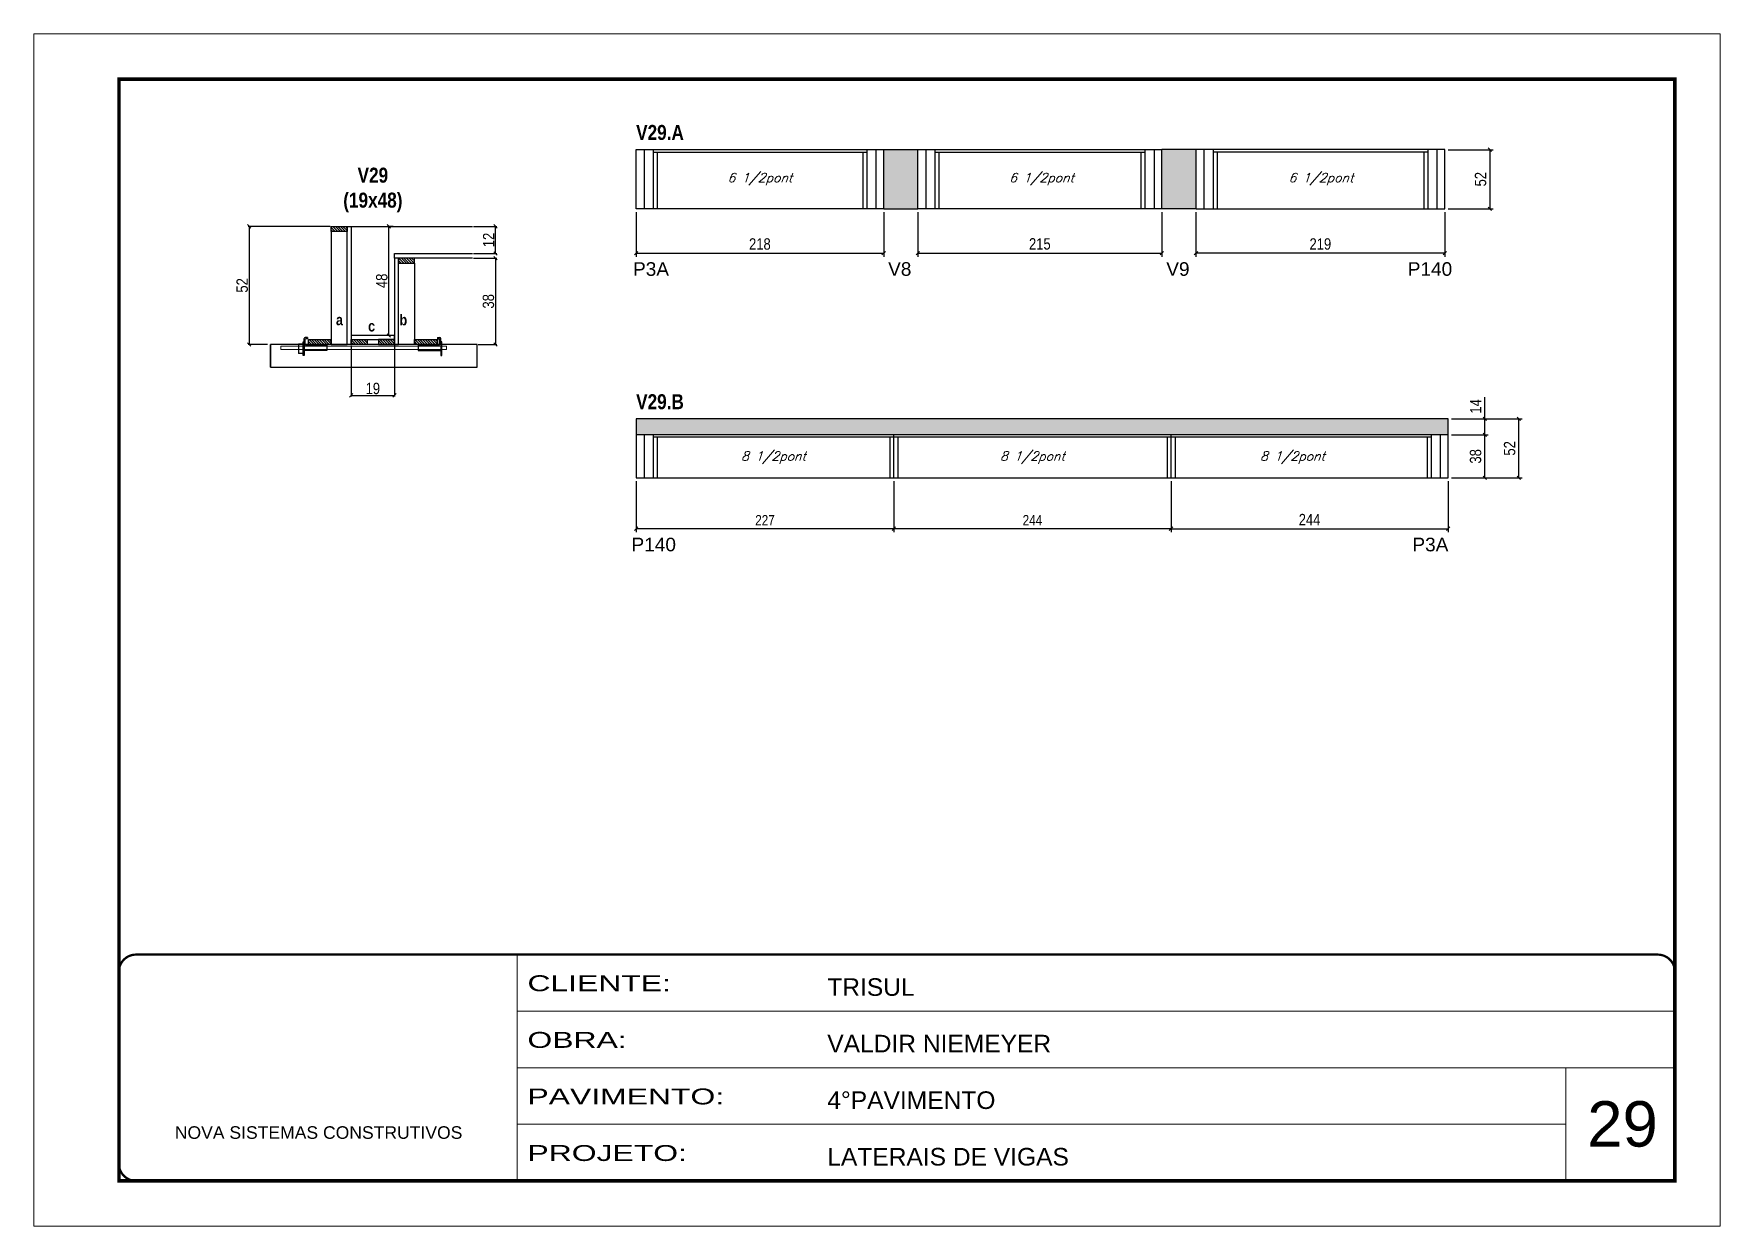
# Model space of a CAD drawing. Extents: x 3330 to 22105, y 1197 to 30204.
# Drawn here: x 3330 to 4815, y 20723 to 21773 of the extents above; entities that cross this region are included whole.
import ezdxf

# ---------------------------------------------------------------- set-up
doc = ezdxf.new("R2010")
doc.units = 0
doc.linetypes.add('CONTINUO', pattern=[0])
doc.linetypes.add('DASHED', pattern=[0.75, 0.5, -0.25])
for name, color, linetype in [('5', 5, 'Continuous'), ('barrote', 251, 'Continuous'), ('COTA', 241, 'Continuous'), ('detalhes', 4, 'Continuous'), ('NOMENCLATURA', 7, 'Continuous'), ('Painéis', 200, 'Continuous'), ('presilha', 1, 'Continuous'), ('SARR_2.2x10', 60, 'Continuous'), ('SARR_2.2x7', 40, 'Continuous'), ('SARR_3.5x7', 81, 'Continuous'), ('texto', 7, 'Continuous')]:
    doc.layers.add(name, color=color, linetype=linetype)
for name, color, linetype, lineweight in [('CARIMBO', 255, 'Continuous', 9), ('CONCRETO', 251, 'Continuous', 25), ('Folhas', 255, 'Continuous', 9), ('SARRAFO DE PRESSAO', 251, 'DASHED', 9), ('SCO-___-LAJ', 2, 'Continuous', 0)]:
    doc.layers.add(name, color=color, linetype=linetype, lineweight=lineweight)
doc.styles.add('ARIAL', font='arial.ttf')
doc.styles.add('COTA TECNICA', font='techl___.ttf', dxfattribs={"height": 10})
doc.styles.add('COTA TECNICA 2X', font='techl___.ttf', dxfattribs={"height": 10})
doc.styles.add('COTA TECNICA-50', font='techl___.ttf', dxfattribs={"height": 9})
doc.styles.add('Romans', font='romans.shx')
doc.styles.get("Standard").update_dxf_attribs({"font": 'arial.ttf'})
doc.styles.add('TECNICA', font='techb___.ttf', dxfattribs={"height": 10})
doc.styles.add('Tecnologia', font='')
doc.styles.get('Tecnologia').set_extended_font_data('Forgotten Futurist')
doc.dimstyles.new('COTA PAINEL-50', dxfattribs={"dimtxt": 9, "dimasz": 3, "dimexe": 3, "dimexo": 3, "dimgap": 3, "dimtad": 1, "dimdec": 1, "dimzin": 12, "dimdsep": 46, "dimtxsty": 'COTA TECNICA-50', "dimblk1": 'OBLIQUE', "dimblk2": 'OBLIQUE', "dimsah": 1, "dimcen": 0.9, "dimclrd": 4, "dimclre": 4, "dimclrt": 240, "dimadec": 1, "dimazin": 3, "dimtfac": 1, "dimtdec": 1, "dimtmove": 0, "dimatfit": 3, "dimfxl": 1, "dimtolj": 1, "dimtzin": 12, "dimarcsym": 0})
doc.dimstyles.new('PAINEL', dxfattribs={"dimtxt": 10, "dimasz": 3, "dimexe": 3, "dimexo": 3, "dimgap": 3, "dimtad": 1, "dimdec": 1, "dimzin": 12, "dimdsep": 46, "dimtxsty": 'COTA TECNICA', "dimblk1": 'OBLIQUE', "dimblk2": 'OBLIQUE', "dimsah": 1, "dimcen": 0.9, "dimclrd": 4, "dimclre": 4, "dimclrt": 240, "dimadec": 1, "dimazin": 3, "dimtfac": 1, "dimtdec": 1, "dimtmove": 0, "dimatfit": 3, "dimfxl": 1, "dimtolj": 1, "dimtzin": 12, "dimarcsym": 0})
doc.dimstyles.new('SECAO', dxfattribs={"dimscale": 0.333333, "dimtxt": 5, "dimasz": 9, "dimexe": 3, "dimexo": 3, "dimgap": 3, "dimtad": 1, "dimdec": 1, "dimlfac": 0.5, "dimzin": 12, "dimdsep": 46, "dimtxsty": 'COTA TECNICA 2X', "dimblk1": 'OBLIQUE', "dimblk2": 'OBLIQUE', "dimsah": 1, "dimcen": 0.9, "dimclrd": 4, "dimclre": 4, "dimclrt": 240, "dimadec": 1, "dimazin": 3, "dimtfac": 1, "dimtdec": 1, "dimtmove": 0, "dimatfit": 3, "dimfxl": 1, "dimtolj": 1, "dimtzin": 12, "dimarcsym": 0})

# ---------------------------------------------------------------- blocks, each defined once
blk = doc.blocks.new('9999999999')
at = {"color": 30, "linetype": 'CONTINUO'}
for p, q in [((98564.6, 34230.2), (98564.6, 34429.4)), ((98564.6, 34379.6), (99584, 34379.6)), ((98564.6, 34329.8), (99488, 34329.8)), ((99584, 34329.8), (99488, 34329.8)), ((99488, 34329.8), (99488, 34230.2)), ((98564.6, 34280), (99488, 34280))]:
    blk.add_line(p, q, dxfattribs=at)
at = {"color": 30, "linetype": 'CONTINUO', "const_width": 2}
blk.add_lwpolyline([(99584, 34230.2), (99584, 34414.4, 0.414214), (99569, 34429.4), (98229, 34429.4, 0.414214), (98214, 34414.4), (98214, 34245.2, 0.414214), (98229, 34230.2), (99584, 34230.2)], format="xyb", dxfattribs=at)
at = {"layer": 'Folhas'}
blk.add_lwpolyline([(98139, 34190.2), (99624, 34190.2), (99624, 35240.2), (98139, 35240.2)], close=True, dxfattribs=at)
at = {"layer": 'Folhas', "color": 30, "const_width": 3}
blk.add_lwpolyline([(98214, 34230.2), (99584, 34230.2), (99584, 35200.2), (98214, 35200.2)], close=True, dxfattribs=at)
at = {"color": 7, "linetype": 'Continuous', "ltscale": 5, "style": 'ARIAL'}
for s, height, p in [('TRISUL', 15.48, (98837.7, 34393.1)), ('VALDIR NIEMEYER', 15.483, (98837.7, 34343.3)), ('4°PAVIMENTO', 15.483, (98837.7, 34293.5)), ('NOVA SISTEMAS CONSTRUTIVOS', 11.059, (98263.2, 34267.2)), ('LATERAIS DE VIGAS', 15.483, (98837.7, 34243.7))]:
    blk.add_text(s, height=height, dxfattribs=at).set_placement(p)
at = {"layer": 'Folhas', "color": 7, "style": 'Tecnologia', "width": 1.5}
for s, p in [('CLIENTE:', (98573.7, 34397.2)), ('OBRA:', (98573.7, 34347.3)), ('PAVIMENTO:', (98573.7, 34297.5)), ('PROJETO:', (98573.7, 34247.7))]:
    blk.add_text(s, height=14, dxfattribs=at).set_placement(p)
blk = doc.blocks.new('PRESILHA METÁLICA 1')
at = {"layer": 'presilha'}
for p, q in [((0, 13), (6, 13)), ((0, 13), (0, 0)), ((6, 0), (0, 0)), ((6, 15.5), (7.5, 15.5)), ((6, -2.5), (6, 15.5)), ((6, 13), (6, 0)), ((7.5, 10.6), (7.5, 19.9)), ((7.5, 15.5), (7.5, -2.5)), ((37.5, 4.1), (7.5, 4.1)), ((12, 21), (8.6, 21)), ((9, 11.6), (9, 18.9)), ((12, 19.5), (9.6, 19.5)), ((37.5, 11), (9.6, 11)), ((12, 21), (12, 19.5)), ((37.5, 11), (37.5, 4.1)), ((7.5, -2.5), (6, -2.5))]:
    blk.add_line(p, q, dxfattribs=at)
for centre, radius, start, end in [((8.6, 19.9), 1.14, 90, 180), ((9.6, 18.9), 0.57, 90, 180), ((9.6, 11.6), 0.57, 180, 270)]:
    blk.add_arc(centre, radius, start, end, dxfattribs=at)
blk = doc.blocks.new('PRESILHA METÁLICA 2')
at = {"layer": 'presilha'}
for p, q in [((-5.2, 23.5), (-5.2, 22)), ((-5.2, 23.5), (-1.9, 23.5)), ((-0.8, 14.6), (-0.8, 22.4)), ((-30.8, 13.5), (-30.8, 6.6)), ((-30.8, 13.5), (-2.8, 13.5)), ((-30.8, 6.6), (-0.8, 6.6)), ((-5.2, 22), (-2.8, 22)), ((-2.2, 14.1), (-2.2, 21.4)), ((0.8, 18), (-0.8, 18)), ((-0.8, 18), (-0.8, 0)), ((-0.8, 0), (0.8, 0)), ((0.8, 0), (0.8, 18))]:
    blk.add_line(p, q, dxfattribs=at)
for centre, radius, start, end in [((-1.9, 22.4), 1.14, 0, 90), ((-2.8, 21.4), 0.57, 0, 90), ((-2.8, 14.1), 0.57, 270, 0)]:
    blk.add_arc(centre, radius, start, end, dxfattribs=at)
blk = doc.blocks.new('_Oblique')
at = {"color": 0, "linetype": 'ByBlock', "lineweight": -2}
blk.add_line((-0.5, -0.5), (0.5, 0.5), dxfattribs=at)
blk = doc.blocks.new('*D1706')
at = {"layer": 'COTA', "color": 4, "lineweight": -2, "transparency": 16777216}
for p, q in [((3717, 21575.5), (3737.4, 21575.5)), ((3736.4, 21575.5), (3736.4, 21499.5)), ((3721.1, 21499.5), (3737.4, 21499.5))]:
    blk.add_line(p, q, dxfattribs=at)
at = {"layer": 'Defpoints', "color": 0, "transparency": 16777216}
for p in [(3716, 21575.5), (3720.1, 21499.5), (3736.4, 21499.5)]:
    blk.add_point(p, dxfattribs=at)
at = {"layer": 'COTA', "color": 4, "lineweight": -2, "transparency": 16777216, "xscale": 3, "yscale": 3, "zscale": 3}
for p, rotation in [((3736.4, 21575.5), 90), ((3736.4, 21499.5), 270)]:
    blk.add_blockref('_Oblique', p, dxfattribs=dict(at, rotation=rotation))
at = {"layer": 'COTA', "color": 240, "transparency": 16777216, "insert": (3730.1, 21537.5), "char_height": 10, "attachment_point": 5, "rotation": 90, "style": 'COTA TECNICA 2X'}
blk.add_mtext('\\A1;38', dxfattribs=at)
blk = doc.blocks.new('*D1707')
at = {"layer": 'COTA', "color": 4, "lineweight": -2, "transparency": 16777216}
for p, q in [((3717, 21603.5), (3737.4, 21603.5)), ((3736.4, 21579.5), (3736.4, 21603.5)), ((3717, 21579.5), (3737.4, 21579.5))]:
    blk.add_line(p, q, dxfattribs=at)
at = {"layer": 'Defpoints', "color": 0, "transparency": 16777216}
for p in [(3716, 21603.5), (3736.4, 21603.5), (3716, 21579.5)]:
    blk.add_point(p, dxfattribs=at)
at = {"layer": 'COTA', "color": 4, "lineweight": -2, "transparency": 16777216, "xscale": 3, "yscale": 3, "zscale": 3}
for p, rotation in [((3736.4, 21603.5), 90), ((3736.4, 21579.5), 270)]:
    blk.add_blockref('_Oblique', p, dxfattribs=dict(at, rotation=rotation))
at = {"layer": 'COTA', "color": 240, "transparency": 16777216, "insert": (3730.3, 21591.5), "char_height": 10, "attachment_point": 5, "rotation": 90, "style": 'COTA TECNICA 2X'}
blk.add_mtext('\\A1;12', dxfattribs=at)
blk = doc.blocks.new('*D1708')
at = {"layer": 'COTA', "color": 4, "lineweight": -2, "transparency": 16777216}
for p, q in [((3590.7, 21603.5), (3518.4, 21603.5)), ((3519.4, 21603.5), (3519.4, 21499.5)), ((3535.5, 21499.5), (3518.4, 21499.5))]:
    blk.add_line(p, q, dxfattribs=at)
at = {"layer": 'Defpoints', "color": 0, "transparency": 16777216}
for p in [(3591.7, 21603.5), (3519.4, 21499.5), (3536.5, 21499.5)]:
    blk.add_point(p, dxfattribs=at)
at = {"layer": 'COTA', "color": 4, "lineweight": -2, "transparency": 16777216, "xscale": 3, "yscale": 3, "zscale": 3}
for p, rotation in [((3519.4, 21603.5), 90), ((3519.4, 21499.5), 270)]:
    blk.add_blockref('_Oblique', p, dxfattribs=dict(at, rotation=rotation))
at = {"layer": 'COTA', "color": 240, "transparency": 16777216, "insert": (3513.3, 21551.5), "char_height": 10, "attachment_point": 5, "rotation": 90, "style": 'COTA TECNICA 2X'}
blk.add_mtext('\\A1;52', dxfattribs=at)
blk = doc.blocks.new('*D1709')
at = {"layer": 'COTA', "color": 4, "lineweight": -2, "transparency": 16777216}
for p, q in [((3646.3, 21603.5), (3641.3, 21603.5)), ((3642.3, 21507.5), (3642.3, 21603.5)), ((3646.3, 21507.5), (3641.3, 21507.5))]:
    blk.add_line(p, q, dxfattribs=at)
at = {"layer": 'Defpoints', "color": 0, "transparency": 16777216}
for p in [(3642.3, 21603.5), (3647.3, 21603.5), (3647.3, 21507.5)]:
    blk.add_point(p, dxfattribs=at)
at = {"layer": 'COTA', "color": 4, "lineweight": -2, "transparency": 16777216, "xscale": 3, "yscale": 3, "zscale": 3}
for p, rotation in [((3642.3, 21603.5), 90), ((3642.3, 21507.5), 270)]:
    blk.add_blockref('_Oblique', p, dxfattribs=dict(at, rotation=rotation))
at = {"layer": 'COTA', "color": 240, "transparency": 16777216, "insert": (3636.2, 21555.5), "char_height": 10, "attachment_point": 5, "rotation": 90, "style": 'COTA TECNICA 2X'}
blk.add_mtext('\\A1;48', dxfattribs=at)
blk = doc.blocks.new('*D1710')
at = {"layer": 'COTA', "color": 4, "lineweight": -2, "transparency": 16777216}
for p, q in [((3609.3, 21498.5), (3609.3, 21453.7)), ((3647.3, 21498.5), (3647.3, 21453.7)), ((3609.3, 21454.7), (3647.3, 21454.7))]:
    blk.add_line(p, q, dxfattribs=at)
at = {"layer": 'Defpoints', "color": 0, "transparency": 16777216}
for p in [(3609.3, 21499.5), (3647.3, 21499.5), (3647.3, 21454.7)]:
    blk.add_point(p, dxfattribs=at)
at = {"layer": 'COTA', "color": 4, "lineweight": -2, "transparency": 16777216, "xscale": 3, "yscale": 3, "zscale": 3, "rotation": 180}
blk.add_blockref('_Oblique', (3609.3, 21454.7), dxfattribs=at)
at = {"layer": 'COTA', "color": 4, "lineweight": -2, "transparency": 16777216, "xscale": 3, "yscale": 3, "zscale": 3}
blk.add_blockref('_Oblique', (3647.3, 21454.7), dxfattribs=at)
at = {"layer": 'COTA', "color": 240, "transparency": 16777216, "insert": (3628.3, 21460.7), "char_height": 10, "attachment_point": 5, "style": 'COTA TECNICA 2X'}
blk.add_mtext('\\A1;19', dxfattribs=at)
blk = doc.blocks.new('*D1711')
at = {"layer": 'COTA', "color": 4, "linetype": 'ByBlock', "lineweight": -2, "transparency": 16777216}
for p, q in [((3860.1, 21616), (3860.1, 21576.8)), ((4078.1, 21616), (4078.1, 21576.8)), ((3860.1, 21579.8), (4078.1, 21579.8))]:
    blk.add_line(p, q, dxfattribs=at)
at = {"layer": 'Defpoints', "color": 0, "linetype": 'ByBlock', "transparency": 16777216}
for p in [(3860.1, 21619), (4078.1, 21619), (4078.1, 21579.8)]:
    blk.add_point(p, dxfattribs=at)
at = {"layer": 'COTA', "color": 4, "linetype": 'ByBlock', "lineweight": -2, "transparency": 16777216, "xscale": 3, "yscale": 3, "zscale": 3, "rotation": 180}
blk.add_blockref('_Oblique', (3860.1, 21579.8), dxfattribs=at)
at = {"layer": 'COTA', "color": 4, "linetype": 'ByBlock', "lineweight": -2, "transparency": 16777216, "xscale": 3, "yscale": 3, "zscale": 3}
blk.add_blockref('_Oblique', (4078.1, 21579.8), dxfattribs=at)
at = {"layer": 'COTA', "color": 240, "linetype": 'ByBlock', "transparency": 16777216, "insert": (3969.1, 21587.9), "char_height": 10, "attachment_point": 5, "style": 'COTA TECNICA'}
blk.add_mtext('\\A1;218', dxfattribs=at)
blk = doc.blocks.new('*D1712')
at = {"layer": 'COTA', "color": 4, "linetype": 'ByBlock', "lineweight": -2, "transparency": 16777216}
for p, q in [((4108.1, 21616), (4108.1, 21576.8)), ((4323.1, 21616), (4323.1, 21576.8)), ((4108.1, 21579.8), (4323.1, 21579.8))]:
    blk.add_line(p, q, dxfattribs=at)
at = {"layer": 'Defpoints', "color": 0, "linetype": 'ByBlock', "transparency": 16777216}
for p in [(4108.1, 21619), (4323.1, 21619), (4323.1, 21579.8)]:
    blk.add_point(p, dxfattribs=at)
at = {"layer": 'COTA', "color": 4, "linetype": 'ByBlock', "lineweight": -2, "transparency": 16777216, "xscale": 3, "yscale": 3, "zscale": 3, "rotation": 180}
blk.add_blockref('_Oblique', (4108.1, 21579.8), dxfattribs=at)
at = {"layer": 'COTA', "color": 4, "linetype": 'ByBlock', "lineweight": -2, "transparency": 16777216, "xscale": 3, "yscale": 3, "zscale": 3}
blk.add_blockref('_Oblique', (4323.1, 21579.8), dxfattribs=at)
at = {"layer": 'COTA', "color": 240, "linetype": 'ByBlock', "transparency": 16777216, "insert": (4215.6, 21588), "char_height": 10, "attachment_point": 5, "style": 'COTA TECNICA'}
blk.add_mtext('\\A1;215', dxfattribs=at)
blk = doc.blocks.new('*D1713')
at = {"layer": 'COTA', "color": 4, "linetype": 'ByBlock', "lineweight": -2, "transparency": 16777216}
for p, q in [((4353.1, 21616), (4353.1, 21576.8)), ((4572.1, 21616), (4572.1, 21576.8)), ((4572.1, 21579.8), (4353.1, 21579.8))]:
    blk.add_line(p, q, dxfattribs=at)
at = {"layer": 'Defpoints', "color": 0, "linetype": 'ByBlock', "transparency": 16777216}
for p in [(4353.1, 21619), (4572.1, 21619), (4353.1, 21579.8)]:
    blk.add_point(p, dxfattribs=at)
at = {"layer": 'COTA', "color": 4, "linetype": 'ByBlock', "lineweight": -2, "transparency": 16777216, "xscale": 3, "yscale": 3, "zscale": 3, "rotation": 180}
blk.add_blockref('_Oblique', (4353.1, 21579.8), dxfattribs=at)
at = {"layer": 'COTA', "color": 4, "linetype": 'ByBlock', "lineweight": -2, "transparency": 16777216, "xscale": 3, "yscale": 3, "zscale": 3}
blk.add_blockref('_Oblique', (4572.1, 21579.8), dxfattribs=at)
at = {"layer": 'COTA', "color": 240, "linetype": 'ByBlock', "transparency": 16777216, "insert": (4462.6, 21587.9), "char_height": 10, "attachment_point": 5, "style": 'COTA TECNICA'}
blk.add_mtext('\\A1;219', dxfattribs=at)
blk = doc.blocks.new('*D1714')
at = {"layer": 'COTA', "color": 4, "linetype": 'ByBlock', "lineweight": -2, "transparency": 16777216}
for p, q in [((4575.1, 21671), (4614.8, 21671)), ((4611.8, 21671), (4611.8, 21619)), ((4575.1, 21619), (4614.8, 21619))]:
    blk.add_line(p, q, dxfattribs=at)
at = {"layer": 'Defpoints', "color": 0, "linetype": 'ByBlock', "transparency": 16777216}
for p in [(4572.1, 21671), (4572.1, 21619), (4611.8, 21619)]:
    blk.add_point(p, dxfattribs=at)
at = {"layer": 'COTA', "color": 4, "linetype": 'ByBlock', "lineweight": -2, "transparency": 16777216, "xscale": 3, "yscale": 3, "zscale": 3}
for p, rotation in [((4611.8, 21671), 90), ((4611.8, 21619), 270)]:
    blk.add_blockref('_Oblique', p, dxfattribs=dict(at, rotation=rotation))
at = {"layer": 'COTA', "color": 240, "linetype": 'ByBlock', "transparency": 16777216, "insert": (4603.7, 21645), "char_height": 10, "attachment_point": 5, "rotation": 90, "style": 'COTA TECNICA'}
blk.add_mtext('\\A1;52', dxfattribs=at)
blk = doc.blocks.new('*D1715')
at = {"layer": 'COTA', "color": 4, "linetype": 'ByBlock', "lineweight": -2, "transparency": 16777216}
for p, q in [((4087.1, 21379), (4087.1, 21334.3)), ((4331.1, 21379), (4331.1, 21334.3)), ((4331.1, 21337.3), (4087.1, 21337.3))]:
    blk.add_line(p, q, dxfattribs=at)
at = {"layer": 'Defpoints', "color": 0, "linetype": 'ByBlock', "transparency": 16777216}
for p in [(4087.1, 21382), (4331.1, 21382), (4087.1, 21337.3)]:
    blk.add_point(p, dxfattribs=at)
at = {"layer": 'COTA', "color": 4, "linetype": 'ByBlock', "lineweight": -2, "transparency": 16777216, "xscale": 3, "yscale": 3, "zscale": 3, "rotation": 180}
blk.add_blockref('_Oblique', (4087.1, 21337.3), dxfattribs=at)
at = {"layer": 'COTA', "color": 4, "linetype": 'ByBlock', "lineweight": -2, "transparency": 16777216, "xscale": 3, "yscale": 3, "zscale": 3}
blk.add_blockref('_Oblique', (4331.1, 21337.3), dxfattribs=at)
at = {"layer": 'COTA', "color": 240, "linetype": 'ByBlock', "transparency": 16777216, "insert": (4209.1, 21344.8), "char_height": 9, "attachment_point": 5, "style": 'COTA TECNICA-50'}
blk.add_mtext('\\A1;244', dxfattribs=at)
blk = doc.blocks.new('*D1716')
at = {"layer": 'COTA', "color": 4, "linetype": 'ByBlock', "lineweight": -2, "transparency": 16777216}
for p, q in [((3860.1, 21379), (3860.1, 21334.3)), ((4087.1, 21379), (4087.1, 21334.3)), ((4087.1, 21337.3), (3860.1, 21337.3))]:
    blk.add_line(p, q, dxfattribs=at)
at = {"layer": 'Defpoints', "color": 0, "linetype": 'ByBlock', "transparency": 16777216}
for p in [(3860.1, 21382), (4087.1, 21382), (3860.1, 21337.3)]:
    blk.add_point(p, dxfattribs=at)
at = {"layer": 'COTA', "color": 4, "linetype": 'ByBlock', "lineweight": -2, "transparency": 16777216, "xscale": 3, "yscale": 3, "zscale": 3, "rotation": 180}
blk.add_blockref('_Oblique', (3860.1, 21337.3), dxfattribs=at)
at = {"layer": 'COTA', "color": 4, "linetype": 'ByBlock', "lineweight": -2, "transparency": 16777216, "xscale": 3, "yscale": 3, "zscale": 3}
blk.add_blockref('_Oblique', (4087.1, 21337.3), dxfattribs=at)
at = {"layer": 'COTA', "color": 240, "linetype": 'ByBlock', "transparency": 16777216, "insert": (3973.6, 21344.8), "char_height": 9, "attachment_point": 5, "style": 'COTA TECNICA-50'}
blk.add_mtext('\\A1;227', dxfattribs=at)
blk = doc.blocks.new('*D1717')
at = {"layer": 'COTA', "color": 4, "linetype": 'ByBlock', "lineweight": -2, "transparency": 16777216}
for p, q in [((4331.1, 21379), (4331.1, 21334.3)), ((4575.1, 21379), (4575.1, 21334.3)), ((4331.1, 21337.3), (4575.1, 21337.3))]:
    blk.add_line(p, q, dxfattribs=at)
at = {"layer": 'Defpoints', "color": 0, "linetype": 'ByBlock', "transparency": 16777216}
for p in [(4331.1, 21382), (4575.1, 21382), (4575.1, 21337.3)]:
    blk.add_point(p, dxfattribs=at)
at = {"layer": 'COTA', "color": 4, "linetype": 'ByBlock', "lineweight": -2, "transparency": 16777216, "xscale": 3, "yscale": 3, "zscale": 3, "rotation": 180}
blk.add_blockref('_Oblique', (4331.1, 21337.3), dxfattribs=at)
at = {"layer": 'COTA', "color": 4, "linetype": 'ByBlock', "lineweight": -2, "transparency": 16777216, "xscale": 3, "yscale": 3, "zscale": 3}
blk.add_blockref('_Oblique', (4575.1, 21337.3), dxfattribs=at)
at = {"layer": 'COTA', "color": 240, "linetype": 'ByBlock', "transparency": 16777216, "insert": (4453.1, 21345.3), "char_height": 10, "attachment_point": 5, "style": 'COTA TECNICA'}
blk.add_mtext('\\A1;244', dxfattribs=at)
blk = doc.blocks.new('*D1718')
at = {"layer": 'COTA', "color": 4, "linetype": 'ByBlock', "lineweight": -2, "transparency": 16777216}
for p, q in [((4578.1, 21420), (4610.5, 21420)), ((4607.5, 21382), (4607.5, 21420)), ((4578.1, 21382), (4610.5, 21382))]:
    blk.add_line(p, q, dxfattribs=at)
at = {"layer": 'Defpoints', "color": 0, "linetype": 'ByBlock', "transparency": 16777216}
for p in [(4575.1, 21420), (4607.5, 21420), (4575.1, 21382)]:
    blk.add_point(p, dxfattribs=at)
at = {"layer": 'COTA', "color": 4, "linetype": 'ByBlock', "lineweight": -2, "transparency": 16777216, "xscale": 3, "yscale": 3, "zscale": 3}
for p, rotation in [((4607.5, 21420), 90), ((4607.5, 21382), 270)]:
    blk.add_blockref('_Oblique', p, dxfattribs=dict(at, rotation=rotation))
at = {"layer": 'COTA', "color": 240, "linetype": 'ByBlock', "transparency": 16777216, "insert": (4599.3, 21401), "char_height": 10, "attachment_point": 5, "rotation": 90, "style": 'COTA TECNICA'}
blk.add_mtext('\\A1;38', dxfattribs=at)
blk = doc.blocks.new('*D1719')
at = {"layer": 'COTA', "color": 4, "linetype": 'ByBlock', "lineweight": -2, "transparency": 16777216}
for p, q in [((4607.5, 21434), (4607.5, 21453.1)), ((4578.1, 21434), (4610.5, 21434)), ((4607.5, 21420), (4607.5, 21434)), ((4578.1, 21420), (4610.5, 21420))]:
    blk.add_line(p, q, dxfattribs=at)
at = {"layer": 'Defpoints', "color": 0, "linetype": 'ByBlock', "transparency": 16777216}
for p in [(4575.1, 21434), (4607.5, 21434), (4575.1, 21420)]:
    blk.add_point(p, dxfattribs=at)
at = {"layer": 'COTA', "color": 4, "linetype": 'ByBlock', "lineweight": -2, "transparency": 16777216, "xscale": 3, "yscale": 3, "zscale": 3}
for p, rotation in [((4607.5, 21434), 90), ((4607.5, 21420), 270)]:
    blk.add_blockref('_Oblique', p, dxfattribs=dict(at, rotation=rotation))
at = {"layer": 'COTA', "color": 240, "linetype": 'ByBlock', "transparency": 16777216, "insert": (4599.4, 21445), "char_height": 10, "attachment_point": 5, "rotation": 90, "style": 'COTA TECNICA'}
blk.add_mtext('\\A1;14', dxfattribs=at)
blk = doc.blocks.new('*D1720')
at = {"layer": 'COTA', "color": 4, "linetype": 'ByBlock', "lineweight": -2, "transparency": 16777216}
for p, q in [((4578.1, 21434), (4640.4, 21434)), ((4637.4, 21382), (4637.4, 21434)), ((4578.1, 21382), (4640.4, 21382))]:
    blk.add_line(p, q, dxfattribs=at)
at = {"layer": 'Defpoints', "color": 0, "linetype": 'ByBlock', "transparency": 16777216}
for p in [(4575.1, 21434), (4637.4, 21434), (4575.1, 21382)]:
    blk.add_point(p, dxfattribs=at)
at = {"layer": 'COTA', "color": 4, "linetype": 'ByBlock', "lineweight": -2, "transparency": 16777216, "xscale": 3, "yscale": 3, "zscale": 3}
for p, rotation in [((4637.4, 21434), 90), ((4637.4, 21382), 270)]:
    blk.add_blockref('_Oblique', p, dxfattribs=dict(at, rotation=rotation))
at = {"layer": 'COTA', "color": 240, "linetype": 'ByBlock', "transparency": 16777216, "insert": (4629.3, 21408), "char_height": 10, "attachment_point": 5, "rotation": 90, "style": 'COTA TECNICA'}
blk.add_mtext('\\A1;52', dxfattribs=at)

msp = doc.modelspace()

# ---------------------------------------------------------------- hatches: boundary and pattern name
at = {"layer": 'COTA', "linetype": 'ByBlock'}
h = msp.add_hatch(dxfattribs=at)
h.set_pattern_fill('AR-CONC', color=256, scale=0.03)
h.set_pattern_definition([(50, (-130459.7733, -6541.5793), (5.46554007, -0.47817257), [0.5715, -6.2865]), (355, (-130459.773, -6541.5793), (-1.05730264, 5.73170536), [0.4572, -5.02921753]), (100.4514447, (-130459.318, -6541.619), (4.40823741, 5.25353256), [0.48570026, -5.34270734]), (46.1842, (-130459.773, -6540.055), (8.13237123, -1.26126984), [0.85725, -9.42975]), (96.6355576, (-130459.0956, -6540.1604), (7.122124, 7.42278374), [0.7285507, -8.01406824]), (351.184151, (-130459.773, -6540.055), (7.122124, 7.42278374), [0.685799, -7.54379196]), (21, (-130459.0113, -6540.4363), (4.54843174, -3.06795595), [0.5715, -6.2865]), (326, (-130459.011, -6540.4363), (1.85406085, 5.52563898), [0.4572, -5.0292]), (71.451445, (-130458.632, -6540.692), (6.40249258, 2.45768307), [0.48570026, -5.34269813]), (37.5, (-130459.7733, -6541.5793), (0.092658098, 2.536651166), [0, -4.96824, 0, -5.1054, 0, -5.04825]), (7.5, (-130459.7733, -6541.5793), (2.004589875, 3.005417245), [0, -2.91084, 0, -4.85394, 0, -1.92405]), (327.5, (-130461.4725, -6541.5793), (4.067717855, -0.17186232), [0, -1.905, 0, -5.9436, 0, -7.8867]), (317.5, (-130462.2345, -6541.5793), (4.44387544, 0.76279473), [0, -2.4765, 0, -3.94716, 0, -5.6007])])
h.paths.add_polyline_path([(4078.14, 21619.05), (4108.14, 21619.05), (4108.14, 21671.05), (4078.14, 21671.05)])
h.paths.add_polyline_path([(4323.14, 21619.05), (4353.14, 21619.05), (4353.14, 21671.05), (4323.14, 21671.05)])
h = msp.add_hatch(dxfattribs=at)
h.set_pattern_fill('AR-CONC', color=256, scale=0.03)
h.set_pattern_definition([(50, (-130459.7733, -6534.125), (5.46554007, -0.47817257), [0.5715, -6.2865]), (355, (-130459.773, -6534.125), (-1.05730264, 5.73170536), [0.4572, -5.02921753]), (100.4514447, (-130459.318, -6534.165), (4.40823741, 5.25353256), [0.48570026, -5.34270734]), (46.1842, (-130459.773, -6532.601), (8.13237123, -1.26126984), [0.85725, -9.42975]), (96.6355576, (-130459.0956, -6532.706), (7.122124, 7.42278374), [0.7285507, -8.01406824]), (351.184151, (-130459.773, -6532.601), (7.122124, 7.42278374), [0.685799, -7.54379196]), (21, (-130459.0113, -6532.982), (4.54843174, -3.06795595), [0.5715, -6.2865]), (326, (-130459.011, -6532.982), (1.85406085, 5.52563898), [0.4572, -5.0292]), (71.451445, (-130458.632, -6533.2376), (6.40249258, 2.45768307), [0.48570026, -5.34269813]), (37.5, (-130459.7733, -6534.125), (0.092658098, 2.536651166), [0, -4.96824, 0, -5.1054, 0, -5.04825]), (7.5, (-130459.7733, -6534.125), (2.004589875, 3.005417245), [0, -2.91084, 0, -4.85394, 0, -1.92405]), (327.5, (-130461.4725, -6534.125), (4.067717855, -0.17186232), [0, -1.905, 0, -5.9436, 0, -7.8867]), (317.5, (-130462.2345, -6534.125), (4.44387544, 0.76279473), [0, -2.4765, 0, -3.94716, 0, -5.6007])])
h.paths.add_polyline_path([(4575.14, 21419.98), (4575.14, 21433.98), (3860.14, 21433.98), (3860.14, 21419.98)])
at = {"layer": 'SARR_2.2x10'}
h = msp.add_hatch(dxfattribs=at)
h.set_pattern_fill('ANSI31', color=256, scale=0.5, angle=90)
h.set_pattern_definition([(135, (36765.2698, -102012.693), (-1.122532015, -1.122532015), [])])
h.paths.add_polyline_path([(3571.73, 21503.88), (3571.73, 21499.48), (3591.73, 21499.48), (3591.73, 21503.88)])
h = msp.add_hatch(dxfattribs=at)
h.set_pattern_fill('ANSI31', color=256, scale=0.5, angle=90)
h.set_pattern_definition([(135, (36858.4698, -102012.693), (-1.122532015, -1.122532015), [])])
h.paths.add_polyline_path([(3664.93, 21503.88), (3664.93, 21499.48), (3684.93, 21499.48), (3684.93, 21503.88)])
at = {"layer": 'SARR_2.2x7'}
h = msp.add_hatch(dxfattribs=at)
h.set_pattern_fill('ANSI31', color=256, scale=0.5, angle=90)
h.set_pattern_definition([(135, (36759.2698, -101913.093), (-1.122532015, -1.122532015), [])])
h.paths.add_polyline_path([(3605.73, 21603.48), (3605.73, 21599.08), (3591.73, 21599.08), (3591.73, 21603.48)])
h = msp.add_hatch(dxfattribs=at)
h.set_pattern_fill('ANSI31', color=256, scale=0.5, angle=90)
h.set_pattern_definition([(135, (36779.2698, -101941.093), (-1.122532015, -1.122532015), [])])
h.paths.add_polyline_path([(3650.93, 21575.48), (3650.93, 21571.08), (3664.93, 21571.08), (3664.93, 21575.48)])
h = msp.add_hatch(dxfattribs=at)
h.set_pattern_fill('ANSI31', color=256, scale=0.5, angle=90)
h.set_pattern_definition([(135, (36844.8698, -102012.693), (-1.122532015, -1.122532015), [])])
h.paths.add_polyline_path([(3623.33, 21499.48), (3623.33, 21503.88), (3609.33, 21503.88), (3609.33, 21499.48)])
h = msp.add_hatch(dxfattribs=at)
h.set_pattern_fill('ANSI31', color=256, scale=0.5, angle=90)
h.set_pattern_definition([(135, (36782.8698, -102012.693), (-1.122532015, -1.122532015), [])])
h.paths.add_polyline_path([(3633.33, 21499.48), (3633.33, 21503.88), (3647.33, 21503.88), (3647.33, 21499.48)])

# ---------------------------------------------------------------- linework, layer by layer
at = {"layer": 'barrote'}
msp.add_lwpolyline([(3538.28, 21479.48), (3720.19, 21479.48), (3720.19, 21499.48), (3538.28, 21499.48)], close=True, dxfattribs=at)
at = {"layer": 'CONCRETO', "linetype": 'Continuous'}
msp.add_line((3609.33, 21603.48), (3716.03, 21603.48), dxfattribs=at)
at = {"layer": 'COTA', "linetype": 'ByBlock'}
for p, q in [((4078.14, 21671.05), (4108.14, 21671.05)), ((4353.14, 21671.05), (4323.14, 21671.05)), ((4078.14, 21619.05), (4108.14, 21619.05)), ((4353.14, 21619.05), (4323.14, 21619.05)), ((4575.14, 21433.98), (3860.14, 21433.98)), ((3860.14, 21433.98), (3860.14, 21419.98)), ((4575.14, 21419.98), (4575.14, 21433.98))]:
    msp.add_line(p, q, dxfattribs=at)
at = {"layer": 'detalhes', "color": 250}
msp.add_line((3538.28, 21479.48), (3538.28, 21499.48), dxfattribs=at)
at = {"layer": 'Painéis', "linetype": 'Continuous'}
for p, q in [((3860.14, 21619.05), (3860.14, 21671.05)), ((3860.14, 21671.05), (4078.14, 21671.05)), ((4078.14, 21619.05), (4078.14, 21671.05)), ((4108.14, 21619.05), (4108.14, 21671.05)), ((4108.14, 21671.05), (4323.14, 21671.05)), ((4323.14, 21619.05), (4323.14, 21671.05)), ((4572.14, 21671.05), (4353.14, 21671.05)), ((4353.14, 21619.05), (4353.14, 21671.05)), ((4572.14, 21619.05), (4572.14, 21671.05)), ((4078.14, 21619.05), (3860.14, 21619.05)), ((4323.14, 21619.05), (4108.14, 21619.05)), ((4353.14, 21619.05), (4572.14, 21619.05)), ((3860.14, 21419.98), (3860.14, 21381.98)), ((4575.14, 21419.98), (3860.14, 21419.98)), ((4087.14, 21381.98), (4087.14, 21419.98)), ((4331.14, 21381.98), (4331.14, 21419.98)), ((4575.14, 21381.98), (4575.14, 21419.98)), ((3860.14, 21381.98), (4575.14, 21381.98))]:
    msp.add_line(p, q, dxfattribs=at)
for points in [[(3605.73, 21499.48), (3605.73, 21603.48), (3609.33, 21603.48), (3609.33, 21499.48)], [(3650.93, 21499.48), (3650.93, 21575.48), (3647.33, 21575.48), (3647.33, 21499.48)], [(3647.33, 21507.48), (3609.33, 21507.48), (3609.33, 21503.88), (3647.33, 21503.88)]]:
    msp.add_lwpolyline(points, close=True, dxfattribs=at)
at = {"layer": 'Painéis', "linetype": 'Continuous', "elevation": 0}
msp.add_lwpolyline([(3716.03, 21575.48), (3647.33, 21575.48), (3647.33, 21579.48), (3716.03, 21579.48)], dxfattribs=at)
at = {"layer": 'SARR_2.2x10'}
for points in [[(3571.73, 21503.88), (3591.73, 21503.88), (3591.73, 21499.48), (3571.73, 21499.48)], [(3664.93, 21503.88), (3684.93, 21503.88), (3684.93, 21499.48), (3664.93, 21499.48)]]:
    msp.add_lwpolyline(points, close=True, dxfattribs=at)
at = {"layer": 'SARR_2.2x7', "linetype": 'Continuous'}
for p, q in [((3867.14, 21671.05), (3867.14, 21619.05)), ((3875.14, 21668.85), (4063.14, 21668.85)), ((4071.14, 21671.05), (4071.14, 21619.05)), ((4115.14, 21671.05), (4115.14, 21619.05)), ((4123.14, 21668.85), (4308.14, 21668.85)), ((4316.14, 21671.05), (4316.14, 21619.05)), ((4360.14, 21671.05), (4360.14, 21619.05)), ((4557.14, 21668.85), (4368.14, 21668.85)), ((4565.14, 21671.05), (4565.14, 21619.05)), ((3867.14, 21419.98), (3867.14, 21381.98)), ((4087.14, 21417.78), (3875.14, 21417.78)), ((4331.14, 21417.78), (4087.14, 21417.78)), ((4560.14, 21417.78), (4331.14, 21417.78)), ((4568.14, 21419.98), (4568.14, 21381.98))]:
    msp.add_line(p, q, dxfattribs=at)
at = {"layer": 'SARR_2.2x7', "elevation": 0}
for points in [[(3591.73, 21603.48), (3605.73, 21603.48), (3605.73, 21599.08), (3591.73, 21599.08)], [(3664.93, 21575.48), (3650.93, 21575.48), (3650.93, 21571.08), (3664.93, 21571.08)]]:
    msp.add_lwpolyline(points, close=True, dxfattribs=at)
at = {"layer": 'SARR_2.2x7'}
for points in [[(3609.33, 21503.88), (3623.33, 21503.88), (3623.33, 21499.48), (3609.33, 21499.48)], [(3647.33, 21503.88), (3633.33, 21503.88), (3633.33, 21499.48), (3647.33, 21499.48)]]:
    msp.add_lwpolyline(points, close=True, dxfattribs=at)
at = {"layer": 'SARR_3.5x7'}
for p, q in [((3875.14, 21671.05), (3875.14, 21619.05)), ((3878.64, 21668.85), (3878.64, 21619.05)), ((4059.64, 21668.85), (4059.64, 21619.05)), ((4063.14, 21671.05), (4063.14, 21619.05)), ((4123.14, 21671.05), (4123.14, 21619.05)), ((4126.64, 21668.85), (4126.64, 21619.05)), ((4304.64, 21668.85), (4304.64, 21619.05)), ((4308.14, 21671.05), (4308.14, 21619.05)), ((4368.14, 21671.05), (4368.14, 21619.05)), ((4371.64, 21668.85), (4371.64, 21619.05)), ((4553.64, 21668.85), (4553.64, 21619.05)), ((4557.14, 21671.05), (4557.14, 21619.05)), ((3875.14, 21419.98), (3875.14, 21381.98)), ((3878.64, 21417.78), (3878.64, 21381.98)), ((4083.64, 21417.78), (4083.64, 21381.98)), ((4090.64, 21417.78), (4090.64, 21381.98)), ((4327.64, 21417.78), (4327.64, 21381.98)), ((4334.64, 21417.78), (4334.64, 21381.98)), ((4556.64, 21417.78), (4556.64, 21381.98)), ((4560.14, 21419.98), (4560.14, 21381.98))]:
    msp.add_line(p, q, dxfattribs=at)
for points in [[(3605.73, 21599.08), (3591.73, 21599.08), (3591.73, 21499.48), (3605.73, 21499.48)], [(3650.93, 21571.08), (3664.93, 21571.08), (3664.93, 21499.48), (3650.93, 21499.48)]]:
    msp.add_lwpolyline(points, close=True, dxfattribs=at)
at = {"layer": 'SCO-___-LAJ', "color": 1}
msp.add_lwpolyline([(3547.28, 21498.14), (3693.04, 21498.14), (3693.04, 21494.94), (3547.28, 21494.94)], close=True, dxfattribs=at)

# ---------------------------------------------------------------- block references
at = {"layer": 'presilha', "xscale": 0.6666666666666666, "yscale": 0.6666666666666666, "zscale": 0.6666666666666666}
for name, p in [('PRESILHA METÁLICA 1', (3562.86, 21491.51)), ('PRESILHA METÁLICA 2', (3688.61, 21489.84))]:
    msp.add_blockref(name, p, dxfattribs=at)
at = {"layer": 'SARRAFO DE PRESSAO', "color": 6, "linetype": 'ByBlock'}
msp.add_blockref('9999999999', (-94809.25, -13467.11), dxfattribs=at)

# ---------------------------------------------------------------- texts
at = {"layer": '5', "linetype": 'Continuous'}
for s, p in [('P3A', (3857.42, 21559.94)), ('V8', (4082.02, 21559.94)), ('V9', (4326.93, 21559.94)), ('P140', (4539.55, 21559.94)), ('P140', (3856.06, 21317.37)), ('P3A', (4543.65, 21317.37))]:
    msp.add_text(s, height=12, rotation=359.99996, dxfattribs=at).set_placement(p)
at = {"layer": 'CARIMBO', "style": 'ARIAL'}
msp.add_text('29', height=40, dxfattribs=at).set_placement((4697.59, 20793.24))
at = {"layer": 'detalhes', "style": 'TECNICA'}
for s, p in [('a', (3595.86, 21516.37)), ('c', (3624.15, 21510.95)), ('b', (3651.83, 21516.36))]:
    msp.add_text(s, height=9.6, dxfattribs=at).set_placement(p)
at = {"layer": 'NOMENCLATURA', "style": 'TECNICA'}
for s, p in [('V29.A', (3860.14, 21679.57)), ('V29.B', (3860.14, 21442.5))]:
    msp.add_text(s, height=13.2, dxfattribs=at).set_placement(p)
at = {"layer": 'NOMENCLATURA', "insert": (3628.33, 21655.17), "char_height": 13.2, "attachment_point": 2, "style": 'TECNICA'}
msp.add_mtext_dynamic_manual_height_columns('V29\\P(19x48)', width=300.2766, gutter_width=1, heights=[0], dxfattribs=at)
at = {"layer": 'texto', "color": 2, "char_height": 8, "attachment_point": 5, "style": 'Romans'}
for s, insert in [('{\\Q19;\\C256;6 1/2pont}', (3969.14, 21645.05)), ('{\\Q19;\\C256;6 1/2pont}', (4217.14, 21645.05)), ('{\\Q19;\\C256;6 1/2pont}', (4463.14, 21645.05)), ('{\\Q19;\\C256;8 1/2pont}', (3981.14, 21399.88)), ('{\\Q19;\\C256;8 1/2pont}', (4209.14, 21399.88)), ('{\\Q19;\\C256;8 1/2pont}', (4438.14, 21399.88))]:
    msp.add_mtext(s, dxfattribs=dict(at, insert=insert))

# ---------------------------------------------------------------- dimensions: what is measured, and where the dimension line sits
at = {"layer": 'COTA', "linetype": 'ByBlock'}
for base, p1, p2, angle, picture, middle in [((4611.84, 21619.05), (4572.14, 21671.05), (4572.14, 21619.05), 90, '*D1714', (4603.73, 21645.05)), ((4353.14, 21579.84), (4572.14, 21619.05), (4353.14, 21619.05), 180, '*D1713', (4462.64, 21587.93)), ((4607.5, 21433.98), (4575.14, 21419.98), (4575.14, 21433.98), 90, '*D1719', (4599.42, 21445.04)), ((4637.4, 21433.98), (4575.14, 21381.98), (4575.14, 21433.98), 90, '*D1720', (4629.3, 21407.98)), ((4607.5, 21419.98), (4575.14, 21381.98), (4575.14, 21419.98), 90, '*D1718', (4599.25, 21400.98))]:
    dim = msp.add_linear_dim(base=base, p1=p1, p2=p2, angle=angle, dimstyle='PAINEL', dxfattribs=at)
    dim.commit()
    dim.dimension.update_dxf_attribs({"geometry": picture, "text_midpoint": middle})
for base, p1, p2, picture, middle in [((4078.14, 21579.84), (3860.14, 21619.05), (4078.14, 21619.05), '*D1711', (3969.14, 21587.94)), ((4323.14, 21579.84), (4108.14, 21619.05), (4323.14, 21619.05), '*D1712', (4215.64, 21587.95)), ((4575.14, 21337.27), (4331.14, 21381.98), (4575.14, 21381.98), '*D1717', (4453.14, 21345.34))]:
    dim = msp.add_linear_dim(base=base, p1=p1, p2=p2, dimstyle='PAINEL', dxfattribs=at)
    dim.commit()
    dim.dimension.update_dxf_attribs({"geometry": picture, "text_midpoint": middle})
at = {"layer": 'COTA'}
for base, p1, p2, picture, middle in [((3519.41, 21499.48, 0), (3591.73, 21603.48), (3536.52, 21499.48, 0), '*D1708', (3513.3, 21551.48, 0)), ((3642.26, 21603.48), (3647.33, 21507.48), (3647.33, 21603.48), '*D1709', (3636.16, 21555.48)), ((3736.38, 21603.48), (3716.03, 21579.48), (3716.03, 21603.48), '*D1707', (3730.32, 21591.48)), ((3736.38, 21499.48, 0), (3716.03, 21575.48), (3720.14, 21499.48, 0), '*D1706', (3730.14, 21537.48, 0))]:
    dim = msp.add_linear_dim(base=base, p1=p1, p2=p2, angle=90, dimstyle='SECAO', dxfattribs=at)
    dim.commit()
    dim.dimension.update_dxf_attribs({"geometry": picture, "text_midpoint": middle})
dim = msp.add_linear_dim(base=(3647.33, 21454.65), p1=(3609.33, 21499.48), p2=(3647.33, 21499.48), dimstyle='SECAO', dxfattribs=at)
dim.commit()
dim.dimension.update_dxf_attribs({"geometry": '*D1710', "text_midpoint": (3628.33, 21460.74)})
at = {"layer": 'COTA', "linetype": 'ByBlock'}
dim = msp.add_linear_dim(base=(3860.14, 21337.27), p1=(4087.14, 21381.98), p2=(3860.14, 21381.98), angle=180, dimstyle='COTA PAINEL-50', override={"dimarcsym": 1}, dxfattribs=at)
dim.commit()
dim.dimension.update_dxf_attribs({"geometry": '*D1716', "text_midpoint": (3973.64, 21344.83)})
dim = msp.add_linear_dim(base=(4087.14, 21337.27), p1=(4331.14, 21381.98), p2=(4087.14, 21381.98), dimstyle='COTA PAINEL-50', override={"dimarcsym": 1}, dxfattribs=at)
dim.commit()
dim.dimension.update_dxf_attribs({"geometry": '*D1715', "text_midpoint": (4209.14, 21344.83)})

doc.saveas('drawing.dxf')
